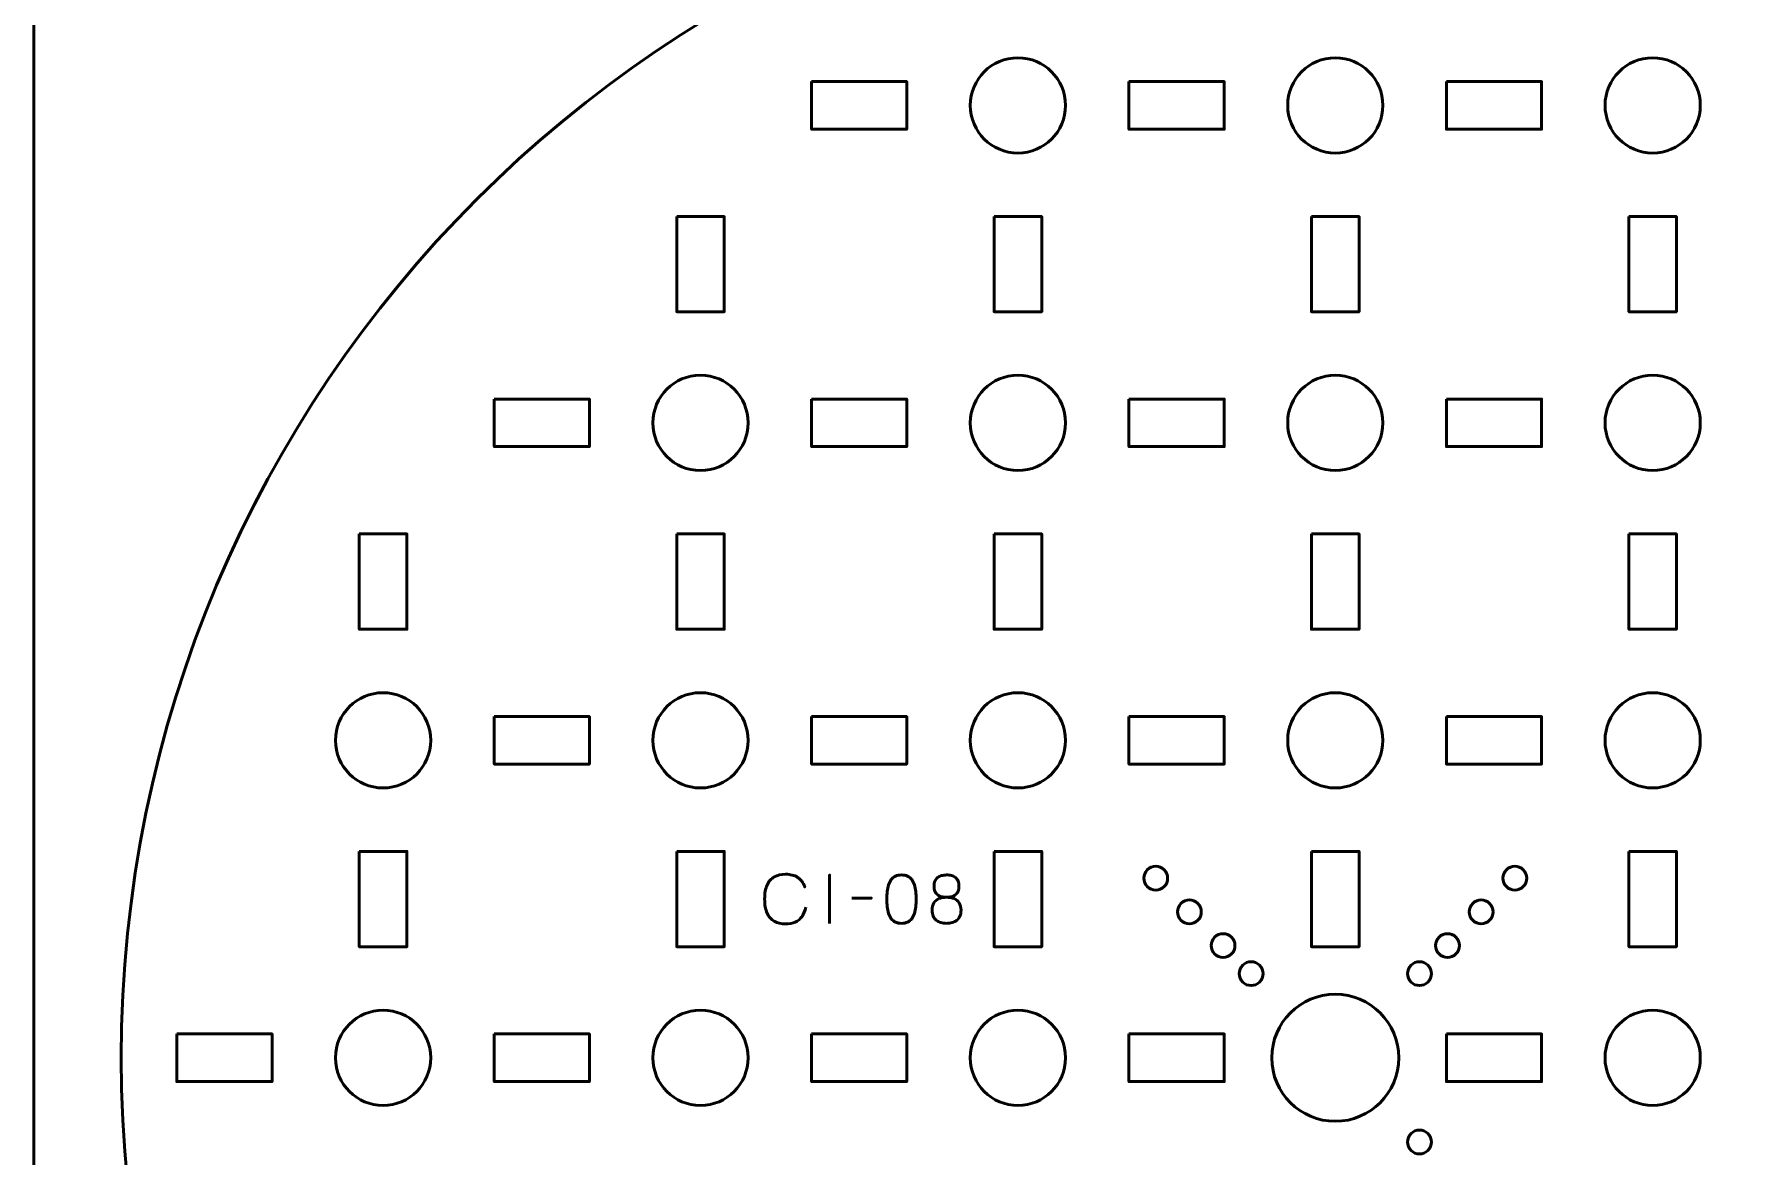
# Model space of a CAD drawing. Header units: centimetres. Extents: x -21 to 0, y -29.7 to 0.
# Drawn here: x -21 to -10.3, y -22.17 to -15.1 of the extents above; entities that cross this region are included whole.
import ezdxf

# ---------------------------------------------------------------- set-up
doc = ezdxf.new("R2010")
doc.units = ezdxf.units.CM
doc.header["$MEASUREMENT"] = 0
doc.layers.add('Layer 1', color=7, linetype='Continuous')

msp = doc.modelspace()

# ---------------------------------------------------------------- linework, layer by layer
at = {"layer": 'Layer 1', "color": 2, "lineweight": 53}
msp.add_ellipse((-12.79999, -21.55003), major_axis=(0, 7.65), ratio=1, dxfattribs=at)
at = {"layer": 'Layer 1', "color": 22, "lineweight": 53}
msp.add_open_spline([(-21.00003, -29.19995), (-21.00003, -29.19995), (-21.00003, -0.49992), (-21.00003, -0.49992), (-21.00003, -0.49992), (-21.00003, -0.22295), (-20.77694, 0.00004), (-20.49994, 0.00004), (-20.49994, 0.00004), (-20.49994, 0.00004), (-0.50008, 0.00004), (-0.50008, 0.00004), (-0.50008, 0.00004), (-0.22294, 0.00004), (0.00002, -0.22295), (0.00002, -0.49992), (0.00002, -0.49992), (0.00002, -0.49992), (0.00002, -29.19995), (0.00002, -29.19995), (0.00002, -29.19995), (0.00002, -29.47695), (-0.22294, -29.70004), (-0.50008, -29.70004), (-0.50008, -29.70004), (-0.50008, -29.70004), (-20.49994, -29.70004), (-20.49994, -29.70004), (-20.49994, -29.70004), (-20.77694, -29.70004), (-21.00003, -29.47695), (-21.00003, -29.19995)], degree=3, knots=[0, 0, 0, 0, 0.125, 0.125, 0.125, 0.125, 0.25, 0.25, 0.25, 0.25, 0.375, 0.375, 0.375, 0.375, 0.5, 0.5, 0.5, 0.5, 0.625, 0.625, 0.625, 0.625, 0.75, 0.75, 0.75, 0.75, 0.875, 0.875, 0.875, 0.875, 1, 1, 1, 1], dxfattribs=at)
at = {"layer": 'Layer 1', "lineweight": 53}
for points in [[(-14.49999, -15.55004), (-14.49999, -15.71567), (-14.63436, -15.85004), (-14.79999, -15.85004), (-14.79999, -15.85004), (-14.96576, -15.85004), (-15.09999, -15.71567), (-15.09999, -15.55004), (-15.09999, -15.55004), (-15.09999, -15.38427), (-14.96576, -15.25004), (-14.79999, -15.25004), (-14.79999, -15.25004), (-14.63436, -15.25004), (-14.49999, -15.38427), (-14.49999, -15.55004)], [(-12.50005, -15.55004), (-12.50005, -15.71567), (-12.63439, -15.85004), (-12.80002, -15.85004), (-12.80002, -15.85004), (-12.96568, -15.85004), (-13.10002, -15.71567), (-13.10002, -15.55004), (-13.10002, -15.55004), (-13.10002, -15.38427), (-12.96568, -15.25004), (-12.80002, -15.25004), (-12.80002, -15.25004), (-12.63439, -15.25004), (-12.50005, -15.38427), (-12.50005, -15.55004)], [(-10.49994, -15.55004), (-10.49994, -15.71567), (-10.63432, -15.85004), (-10.79995, -15.85004), (-10.79995, -15.85004), (-10.96572, -15.85004), (-11.09995, -15.71567), (-11.09995, -15.55004), (-11.09995, -15.55004), (-11.09995, -15.38427), (-10.96572, -15.25004), (-10.79995, -15.25004), (-10.79995, -15.25004), (-10.63432, -15.25004), (-10.49994, -15.38427), (-10.49994, -15.55004)], [(-16.10001, -15.39997), (-16.10001, -15.39997), (-15.5, -15.39997), (-15.5, -15.39997), (-15.5, -15.39997), (-15.5, -15.39997), (-15.5, -15.69997), (-15.5, -15.69997), (-15.5, -15.69997), (-15.5, -15.69997), (-16.10001, -15.69997), (-16.10001, -15.69997), (-16.10001, -15.69997), (-16.10001, -15.69997), (-16.10001, -15.39997), (-16.10001, -15.39997)], [(-14.10008, -15.39997), (-14.10008, -15.39997), (-13.50007, -15.39997), (-13.50007, -15.39997), (-13.50007, -15.39997), (-13.50007, -15.39997), (-13.50007, -15.69997), (-13.50007, -15.69997), (-13.50007, -15.69997), (-13.50007, -15.69997), (-14.10008, -15.69997), (-14.10008, -15.69997), (-14.10008, -15.69997), (-14.10008, -15.69997), (-14.10008, -15.39997), (-14.10008, -15.39997)], [(-12.1, -15.39997), (-12.1, -15.39997), (-11.5, -15.39997), (-11.5, -15.39997), (-11.5, -15.39997), (-11.5, -15.39997), (-11.5, -15.69997), (-11.5, -15.69997), (-11.5, -15.69997), (-11.5, -15.69997), (-12.1, -15.69997), (-12.1, -15.69997), (-12.1, -15.69997), (-12.1, -15.69997), (-12.1, -15.39997), (-12.1, -15.39997)], [(-16.94999, -16.24995), (-16.94999, -16.24995), (-16.64999, -16.24995), (-16.64999, -16.24995), (-16.64999, -16.24995), (-16.64999, -16.24995), (-16.64999, -16.84996), (-16.64999, -16.84996), (-16.64999, -16.84996), (-16.64999, -16.84996), (-16.94999, -16.84996), (-16.94999, -16.84996), (-16.94999, -16.84996), (-16.94999, -16.84996), (-16.94999, -16.24995), (-16.94999, -16.24995)], [(-14.95006, -16.24995), (-14.95006, -16.24995), (-14.65006, -16.24995), (-14.65006, -16.24995), (-14.65006, -16.24995), (-14.65006, -16.24995), (-14.65006, -16.84996), (-14.65006, -16.84996), (-14.65006, -16.84996), (-14.65006, -16.84996), (-14.95006, -16.84996), (-14.95006, -16.84996), (-14.95006, -16.84996), (-14.95006, -16.84996), (-14.95006, -16.24995), (-14.95006, -16.24995)], [(-12.94995, -16.24995), (-12.94995, -16.24995), (-12.64995, -16.24995), (-12.64995, -16.24995), (-12.64995, -16.24995), (-12.64995, -16.24995), (-12.64995, -16.84996), (-12.64995, -16.84996), (-12.64995, -16.84996), (-12.64995, -16.84996), (-12.94995, -16.84996), (-12.94995, -16.84996), (-12.94995, -16.84996), (-12.94995, -16.84996), (-12.94995, -16.24995), (-12.94995, -16.24995)], [(-10.95002, -16.24995), (-10.95002, -16.24995), (-10.65002, -16.24995), (-10.65002, -16.24995), (-10.65002, -16.24995), (-10.65002, -16.24995), (-10.65002, -16.84996), (-10.65002, -16.84996), (-10.65002, -16.84996), (-10.65002, -16.84996), (-10.95002, -16.84996), (-10.95002, -16.84996), (-10.95002, -16.84996), (-10.95002, -16.84996), (-10.95002, -16.24995), (-10.95002, -16.24995)], [(-16.50006, -17.54997), (-16.50006, -17.71564), (-16.63429, -17.84997), (-16.80006, -17.84997), (-16.80006, -17.84997), (-16.96573, -17.84997), (-17.10006, -17.71564), (-17.10006, -17.54997), (-17.10006, -17.54997), (-17.10006, -17.38434), (-16.96573, -17.24997), (-16.80006, -17.24997), (-16.80006, -17.24997), (-16.63429, -17.24997), (-16.50006, -17.38434), (-16.50006, -17.54997)], [(-14.49999, -17.54997), (-14.49999, -17.71564), (-14.63436, -17.84997), (-14.79999, -17.84997), (-14.79999, -17.84997), (-14.96576, -17.84997), (-15.09999, -17.71564), (-15.09999, -17.54997), (-15.09999, -17.54997), (-15.09999, -17.38434), (-14.96576, -17.24997), (-14.79999, -17.24997), (-14.79999, -17.24997), (-14.63436, -17.24997), (-14.49999, -17.38434), (-14.49999, -17.54997)], [(-12.50005, -17.54997), (-12.50005, -17.71564), (-12.63439, -17.84997), (-12.80002, -17.84997), (-12.80002, -17.84997), (-12.96568, -17.84997), (-13.10002, -17.71564), (-13.10002, -17.54997), (-13.10002, -17.54997), (-13.10002, -17.38434), (-12.96568, -17.24997), (-12.80002, -17.24997), (-12.80002, -17.24997), (-12.63439, -17.24997), (-12.50005, -17.38434), (-12.50005, -17.54997)], [(-10.49994, -17.54997), (-10.49994, -17.71564), (-10.63432, -17.84997), (-10.79995, -17.84997), (-10.79995, -17.84997), (-10.96572, -17.84997), (-11.09995, -17.71564), (-11.09995, -17.54997), (-11.09995, -17.54997), (-11.09995, -17.38434), (-10.96572, -17.24997), (-10.79995, -17.24997), (-10.79995, -17.24997), (-10.63432, -17.24997), (-10.49994, -17.38434), (-10.49994, -17.54997)], [(-18.09998, -17.3999), (-18.09998, -17.3999), (-17.49997, -17.3999), (-17.49997, -17.3999), (-17.49997, -17.3999), (-17.49997, -17.3999), (-17.49997, -17.6999), (-17.49997, -17.6999), (-17.49997, -17.6999), (-17.49997, -17.6999), (-18.09998, -17.6999), (-18.09998, -17.6999), (-18.09998, -17.6999), (-18.09998, -17.6999), (-18.09998, -17.3999), (-18.09998, -17.3999)], [(-16.10001, -17.3999), (-16.10001, -17.3999), (-15.5, -17.3999), (-15.5, -17.3999), (-15.5, -17.3999), (-15.5, -17.3999), (-15.5, -17.6999), (-15.5, -17.6999), (-15.5, -17.6999), (-15.5, -17.6999), (-16.10001, -17.6999), (-16.10001, -17.6999), (-16.10001, -17.6999), (-16.10001, -17.6999), (-16.10001, -17.3999), (-16.10001, -17.3999)], [(-14.10008, -17.3999), (-14.10008, -17.3999), (-13.50007, -17.3999), (-13.50007, -17.3999), (-13.50007, -17.3999), (-13.50007, -17.3999), (-13.50007, -17.6999), (-13.50007, -17.6999), (-13.50007, -17.6999), (-13.50007, -17.6999), (-14.10008, -17.6999), (-14.10008, -17.6999), (-14.10008, -17.6999), (-14.10008, -17.6999), (-14.10008, -17.3999), (-14.10008, -17.3999)], [(-12.1, -17.3999), (-12.1, -17.3999), (-11.5, -17.3999), (-11.5, -17.3999), (-11.5, -17.3999), (-11.5, -17.3999), (-11.5, -17.6999), (-11.5, -17.6999), (-11.5, -17.6999), (-11.5, -17.6999), (-12.1, -17.6999), (-12.1, -17.6999), (-12.1, -17.6999), (-12.1, -17.6999), (-12.1, -17.3999), (-12.1, -17.3999)], [(-18.9501, -18.25002), (-18.9501, -18.25002), (-18.6501, -18.25002), (-18.6501, -18.25002), (-18.6501, -18.25002), (-18.6501, -18.25002), (-18.6501, -18.85003), (-18.6501, -18.85003), (-18.6501, -18.85003), (-18.6501, -18.85003), (-18.9501, -18.85003), (-18.9501, -18.85003), (-18.9501, -18.85003), (-18.9501, -18.85003), (-18.9501, -18.25002), (-18.9501, -18.25002)], [(-16.94999, -18.25002), (-16.94999, -18.25002), (-16.64999, -18.25002), (-16.64999, -18.25002), (-16.64999, -18.25002), (-16.64999, -18.25002), (-16.64999, -18.85003), (-16.64999, -18.85003), (-16.64999, -18.85003), (-16.64999, -18.85003), (-16.94999, -18.85003), (-16.94999, -18.85003), (-16.94999, -18.85003), (-16.94999, -18.85003), (-16.94999, -18.25002), (-16.94999, -18.25002)], [(-14.95006, -18.25002), (-14.95006, -18.25002), (-14.65006, -18.25002), (-14.65006, -18.25002), (-14.65006, -18.25002), (-14.65006, -18.25002), (-14.65006, -18.85003), (-14.65006, -18.85003), (-14.65006, -18.85003), (-14.65006, -18.85003), (-14.95006, -18.85003), (-14.95006, -18.85003), (-14.95006, -18.85003), (-14.95006, -18.85003), (-14.95006, -18.25002), (-14.95006, -18.25002)], [(-12.94995, -18.25002), (-12.94995, -18.25002), (-12.64995, -18.25002), (-12.64995, -18.25002), (-12.64995, -18.25002), (-12.64995, -18.25002), (-12.64995, -18.85003), (-12.64995, -18.85003), (-12.64995, -18.85003), (-12.64995, -18.85003), (-12.94995, -18.85003), (-12.94995, -18.85003), (-12.94995, -18.85003), (-12.94995, -18.85003), (-12.94995, -18.25002), (-12.94995, -18.25002)], [(-10.95002, -18.25002), (-10.95002, -18.25002), (-10.65002, -18.25002), (-10.65002, -18.25002), (-10.65002, -18.25002), (-10.65002, -18.25002), (-10.65002, -18.85003), (-10.65002, -18.85003), (-10.65002, -18.85003), (-10.65002, -18.85003), (-10.95002, -18.85003), (-10.95002, -18.85003), (-10.95002, -18.85003), (-10.95002, -18.85003), (-10.95002, -18.25002), (-10.95002, -18.25002)], [(-18.50003, -19.54994), (-18.50003, -19.71571), (-18.63436, -19.84994), (-18.80003, -19.84994), (-18.80003, -19.84994), (-18.96566, -19.84994), (-19.10003, -19.71571), (-19.10003, -19.54994), (-19.10003, -19.54994), (-19.10003, -19.38428), (-18.96566, -19.24994), (-18.80003, -19.24994), (-18.80003, -19.24994), (-18.63436, -19.24994), (-18.50003, -19.38428), (-18.50003, -19.54994)], [(-16.50006, -19.54994), (-16.50006, -19.71571), (-16.63429, -19.84994), (-16.80006, -19.84994), (-16.80006, -19.84994), (-16.96573, -19.84994), (-17.10006, -19.71571), (-17.10006, -19.54994), (-17.10006, -19.54994), (-17.10006, -19.38428), (-16.96573, -19.24994), (-16.80006, -19.24994), (-16.80006, -19.24994), (-16.63429, -19.24994), (-16.50006, -19.38428), (-16.50006, -19.54994)], [(-14.49999, -19.54994), (-14.49999, -19.71571), (-14.63436, -19.84994), (-14.79999, -19.84994), (-14.79999, -19.84994), (-14.96576, -19.84994), (-15.09999, -19.71571), (-15.09999, -19.54994), (-15.09999, -19.54994), (-15.09999, -19.38428), (-14.96576, -19.24994), (-14.79999, -19.24994), (-14.79999, -19.24994), (-14.63436, -19.24994), (-14.49999, -19.38428), (-14.49999, -19.54994)], [(-12.50005, -19.54994), (-12.50005, -19.71571), (-12.63439, -19.84994), (-12.80002, -19.84994), (-12.80002, -19.84994), (-12.96568, -19.84994), (-13.10002, -19.71571), (-13.10002, -19.54994), (-13.10002, -19.54994), (-13.10002, -19.38428), (-12.96568, -19.24994), (-12.80002, -19.24994), (-12.80002, -19.24994), (-12.63439, -19.24994), (-12.50005, -19.38428), (-12.50005, -19.54994)], [(-10.49994, -19.54994), (-10.49994, -19.71571), (-10.63432, -19.84994), (-10.79995, -19.84994), (-10.79995, -19.84994), (-10.96572, -19.84994), (-11.09995, -19.71571), (-11.09995, -19.54994), (-11.09995, -19.54994), (-11.09995, -19.38428), (-10.96572, -19.24994), (-10.79995, -19.24994), (-10.79995, -19.24994), (-10.63432, -19.24994), (-10.49994, -19.38428), (-10.49994, -19.54994)], [(-18.09998, -19.40001), (-18.09998, -19.40001), (-17.49997, -19.40001), (-17.49997, -19.40001), (-17.49997, -19.40001), (-17.49997, -19.40001), (-17.49997, -19.70001), (-17.49997, -19.70001), (-17.49997, -19.70001), (-17.49997, -19.70001), (-18.09998, -19.70001), (-18.09998, -19.70001), (-18.09998, -19.70001), (-18.09998, -19.70001), (-18.09998, -19.40001), (-18.09998, -19.40001)], [(-16.10001, -19.40001), (-16.10001, -19.40001), (-15.5, -19.40001), (-15.5, -19.40001), (-15.5, -19.40001), (-15.5, -19.40001), (-15.5, -19.70001), (-15.5, -19.70001), (-15.5, -19.70001), (-15.5, -19.70001), (-16.10001, -19.70001), (-16.10001, -19.70001), (-16.10001, -19.70001), (-16.10001, -19.70001), (-16.10001, -19.40001), (-16.10001, -19.40001)], [(-14.10008, -19.40001), (-14.10008, -19.40001), (-13.50007, -19.40001), (-13.50007, -19.40001), (-13.50007, -19.40001), (-13.50007, -19.40001), (-13.50007, -19.70001), (-13.50007, -19.70001), (-13.50007, -19.70001), (-13.50007, -19.70001), (-14.10008, -19.70001), (-14.10008, -19.70001), (-14.10008, -19.70001), (-14.10008, -19.70001), (-14.10008, -19.40001), (-14.10008, -19.40001)], [(-12.1, -19.40001), (-12.1, -19.40001), (-11.5, -19.40001), (-11.5, -19.40001), (-11.5, -19.40001), (-11.5, -19.40001), (-11.5, -19.70001), (-11.5, -19.70001), (-11.5, -19.70001), (-11.5, -19.70001), (-12.1, -19.70001), (-12.1, -19.70001), (-12.1, -19.70001), (-12.1, -19.70001), (-12.1, -19.40001), (-12.1, -19.40001)], [(-18.9501, -20.24999), (-18.9501, -20.24999), (-18.6501, -20.24999), (-18.6501, -20.24999), (-18.6501, -20.24999), (-18.6501, -20.24999), (-18.6501, -20.85), (-18.6501, -20.85), (-18.6501, -20.85), (-18.6501, -20.85), (-18.9501, -20.85), (-18.9501, -20.85), (-18.9501, -20.85), (-18.9501, -20.85), (-18.9501, -20.24999), (-18.9501, -20.24999)], [(-16.94999, -20.24999), (-16.94999, -20.24999), (-16.64999, -20.24999), (-16.64999, -20.24999), (-16.64999, -20.24999), (-16.64999, -20.24999), (-16.64999, -20.85), (-16.64999, -20.85), (-16.64999, -20.85), (-16.64999, -20.85), (-16.94999, -20.85), (-16.94999, -20.85), (-16.94999, -20.85), (-16.94999, -20.85), (-16.94999, -20.24999), (-16.94999, -20.24999)], [(-14.95006, -20.24999), (-14.95006, -20.24999), (-14.65006, -20.24999), (-14.65006, -20.24999), (-14.65006, -20.24999), (-14.65006, -20.24999), (-14.65006, -20.85), (-14.65006, -20.85), (-14.65006, -20.85), (-14.65006, -20.85), (-14.95006, -20.85), (-14.95006, -20.85), (-14.95006, -20.85), (-14.95006, -20.85), (-14.95006, -20.24999), (-14.95006, -20.24999)], [(-12.94995, -20.24999), (-12.94995, -20.24999), (-12.64995, -20.24999), (-12.64995, -20.24999), (-12.64995, -20.24999), (-12.64995, -20.24999), (-12.64995, -20.85), (-12.64995, -20.85), (-12.64995, -20.85), (-12.64995, -20.85), (-12.94995, -20.85), (-12.94995, -20.85), (-12.94995, -20.85), (-12.94995, -20.85), (-12.94995, -20.24999), (-12.94995, -20.24999)], [(-10.95002, -20.24999), (-10.95002, -20.24999), (-10.65002, -20.24999), (-10.65002, -20.24999), (-10.65002, -20.24999), (-10.65002, -20.24999), (-10.65002, -20.85), (-10.65002, -20.85), (-10.65002, -20.85), (-10.65002, -20.85), (-10.95002, -20.85), (-10.95002, -20.85), (-10.95002, -20.85), (-10.95002, -20.85), (-10.95002, -20.24999), (-10.95002, -20.24999)], [(-12.40006, -21.55001), (-12.40006, -21.77085), (-12.57918, -21.95002), (-12.80002, -21.95002), (-12.80002, -21.95002), (-13.02089, -21.95002), (-13.20001, -21.77085), (-13.20001, -21.55001), (-13.20001, -21.55001), (-13.20001, -21.32899), (-13.02089, -21.15002), (-12.80002, -21.15002), (-12.80002, -21.15002), (-12.57918, -21.15002), (-12.40006, -21.32899), (-12.40006, -21.55001)], [(-18.50003, -21.55001), (-18.50003, -21.71564), (-18.63436, -21.85002), (-18.80003, -21.85002), (-18.80003, -21.85002), (-18.96566, -21.85002), (-19.10003, -21.71564), (-19.10003, -21.55001), (-19.10003, -21.55001), (-19.10003, -21.38424), (-18.96566, -21.25001), (-18.80003, -21.25001), (-18.80003, -21.25001), (-18.63436, -21.25001), (-18.50003, -21.38424), (-18.50003, -21.55001)], [(-16.50006, -21.55001), (-16.50006, -21.71564), (-16.63429, -21.85002), (-16.80006, -21.85002), (-16.80006, -21.85002), (-16.96573, -21.85002), (-17.10006, -21.71564), (-17.10006, -21.55001), (-17.10006, -21.55001), (-17.10006, -21.38424), (-16.96573, -21.25001), (-16.80006, -21.25001), (-16.80006, -21.25001), (-16.63429, -21.25001), (-16.50006, -21.38424), (-16.50006, -21.55001)], [(-14.49999, -21.55001), (-14.49999, -21.71564), (-14.63436, -21.85002), (-14.79999, -21.85002), (-14.79999, -21.85002), (-14.96576, -21.85002), (-15.09999, -21.71564), (-15.09999, -21.55001), (-15.09999, -21.55001), (-15.09999, -21.38424), (-14.96576, -21.25001), (-14.79999, -21.25001), (-14.79999, -21.25001), (-14.63436, -21.25001), (-14.49999, -21.38424), (-14.49999, -21.55001)], [(-10.49994, -21.55001), (-10.49994, -21.71564), (-10.63432, -21.85002), (-10.79995, -21.85002), (-10.79995, -21.85002), (-10.96572, -21.85002), (-11.09995, -21.71564), (-11.09995, -21.55001), (-11.09995, -21.55001), (-11.09995, -21.38424), (-10.96572, -21.25001), (-10.79995, -21.25001), (-10.79995, -21.25001), (-10.63432, -21.25001), (-10.49994, -21.38424), (-10.49994, -21.55001)], [(-20.10005, -21.39994), (-20.10005, -21.39994), (-19.50005, -21.39994), (-19.50005, -21.39994), (-19.50005, -21.39994), (-19.50005, -21.39994), (-19.50005, -21.69994), (-19.50005, -21.69994), (-19.50005, -21.69994), (-19.50005, -21.69994), (-20.10005, -21.69994), (-20.10005, -21.69994), (-20.10005, -21.69994), (-20.10005, -21.69994), (-20.10005, -21.39994), (-20.10005, -21.39994)], [(-18.09998, -21.39994), (-18.09998, -21.39994), (-17.49997, -21.39994), (-17.49997, -21.39994), (-17.49997, -21.39994), (-17.49997, -21.39994), (-17.49997, -21.69994), (-17.49997, -21.69994), (-17.49997, -21.69994), (-17.49997, -21.69994), (-18.09998, -21.69994), (-18.09998, -21.69994), (-18.09998, -21.69994), (-18.09998, -21.69994), (-18.09998, -21.39994), (-18.09998, -21.39994)], [(-16.10001, -21.39994), (-16.10001, -21.39994), (-15.5, -21.39994), (-15.5, -21.39994), (-15.5, -21.39994), (-15.5, -21.39994), (-15.5, -21.69994), (-15.5, -21.69994), (-15.5, -21.69994), (-15.5, -21.69994), (-16.10001, -21.69994), (-16.10001, -21.69994), (-16.10001, -21.69994), (-16.10001, -21.69994), (-16.10001, -21.39994), (-16.10001, -21.39994)], [(-14.10008, -21.39994), (-14.10008, -21.39994), (-13.50007, -21.39994), (-13.50007, -21.39994), (-13.50007, -21.39994), (-13.50007, -21.39994), (-13.50007, -21.69994), (-13.50007, -21.69994), (-13.50007, -21.69994), (-13.50007, -21.69994), (-14.10008, -21.69994), (-14.10008, -21.69994), (-14.10008, -21.69994), (-14.10008, -21.69994), (-14.10008, -21.39994), (-14.10008, -21.39994)], [(-12.1, -21.39994), (-12.1, -21.39994), (-11.5, -21.39994), (-11.5, -21.39994), (-11.5, -21.39994), (-11.5, -21.39994), (-11.5, -21.69994), (-11.5, -21.69994), (-11.5, -21.69994), (-11.5, -21.69994), (-12.1, -21.69994), (-12.1, -21.69994), (-12.1, -21.69994), (-12.1, -21.69994), (-12.1, -21.39994), (-12.1, -21.39994)]]:
    msp.add_open_spline(points, degree=3, knots=[0, 0, 0, 0, 0.25, 0.25, 0.25, 0.25, 0.5, 0.5, 0.5, 0.5, 0.75, 0.75, 0.75, 0.75, 1, 1, 1, 1], dxfattribs=at)
at = {"layer": 'Layer 1', "color": 30, "lineweight": 53}
for points, knots in [([(-16.13675, -20.60037), (-16.14127, -20.62457), (-16.14917, -20.64454), (-16.16025, -20.6602), (-16.16025, -20.6602), (-16.17139, -20.6758), (-16.18565, -20.68737), (-16.203, -20.69492), (-16.203, -20.69492), (-16.22029, -20.70247), (-16.24061, -20.70628), (-16.26375, -20.70621), (-16.26375, -20.70621), (-16.2919, -20.70628), (-16.31582, -20.70084), (-16.33544, -20.68977), (-16.33544, -20.68977), (-16.35505, -20.67876), (-16.37001, -20.66176), (-16.38031, -20.63869), (-16.38031, -20.63869), (-16.39061, -20.61561), (-16.39576, -20.58605), (-16.39583, -20.55), (-16.39583, -20.55), (-16.39576, -20.51409), (-16.39061, -20.48459), (-16.38031, -20.46152), (-16.38031, -20.46152), (-16.37001, -20.43845), (-16.35505, -20.42138), (-16.33544, -20.4103), (-16.33544, -20.4103), (-16.31582, -20.39922), (-16.2919, -20.39372), (-16.26375, -20.39379), (-16.26375, -20.39379), (-16.23362, -20.39372), (-16.20837, -20.40014), (-16.18805, -20.41305), (-16.18805, -20.41305), (-16.1678, -20.42596), (-16.15291, -20.44593), (-16.14353, -20.47295), (-16.14353, -20.47295), (-16.15291, -20.44593), (-16.1678, -20.42596), (-16.18805, -20.41305), (-16.18805, -20.41305), (-16.20837, -20.40014), (-16.23362, -20.39372), (-16.26375, -20.39379), (-16.26375, -20.39379), (-16.2919, -20.39372), (-16.31582, -20.39922), (-16.33544, -20.4103), (-16.33544, -20.4103), (-16.35505, -20.42138), (-16.37001, -20.43845), (-16.38031, -20.46152), (-16.38031, -20.46152), (-16.39061, -20.48459), (-16.39576, -20.51409), (-16.39583, -20.55), (-16.39583, -20.55), (-16.39576, -20.58605), (-16.39061, -20.61561), (-16.38031, -20.63869), (-16.38031, -20.63869), (-16.37001, -20.66176), (-16.35505, -20.67876), (-16.33544, -20.68977), (-16.33544, -20.68977), (-16.31582, -20.70084), (-16.2919, -20.70628), (-16.26375, -20.70621), (-16.26375, -20.70621), (-16.24061, -20.70628), (-16.22029, -20.70247), (-16.203, -20.69492), (-16.203, -20.69492), (-16.18565, -20.68737), (-16.17139, -20.6758), (-16.16025, -20.6602), (-16.16025, -20.6602), (-16.14917, -20.64454), (-16.14127, -20.62457), (-16.13675, -20.60037)], [0, 0, 0, 0, 0.04545455, 0.04545455, 0.04545455, 0.04545455, 0.09090909, 0.09090909, 0.09090909, 0.09090909, 0.13636364, 0.13636364, 0.13636364, 0.13636364, 0.18181818, 0.18181818, 0.18181818, 0.18181818, 0.22727273, 0.22727273, 0.22727273, 0.22727273, 0.27272727, 0.27272727, 0.27272727, 0.27272727, 0.31818182, 0.31818182, 0.31818182, 0.31818182, 0.36363636, 0.36363636, 0.36363636, 0.36363636, 0.40909091, 0.40909091, 0.40909091, 0.40909091, 0.45454545, 0.45454545, 0.45454545, 0.45454545, 0.5, 0.5, 0.5, 0.5, 0.54545455, 0.54545455, 0.54545455, 0.54545455, 0.59090909, 0.59090909, 0.59090909, 0.59090909, 0.63636364, 0.63636364, 0.63636364, 0.63636364, 0.68181818, 0.68181818, 0.68181818, 0.68181818, 0.72727273, 0.72727273, 0.72727273, 0.72727273, 0.77272727, 0.77272727, 0.77272727, 0.77272727, 0.81818182, 0.81818182, 0.81818182, 0.81818182, 0.86363636, 0.86363636, 0.86363636, 0.86363636, 0.90909091, 0.90909091, 0.90909091, 0.90909091, 0.95454545, 0.95454545, 0.95454545, 0.95454545, 1, 1, 1, 1]), ([(-15.98689, -20.70282), (-15.98689, -20.70282), (-15.98689, -20.3976), (-15.98689, -20.3976), (-15.98689, -20.3976), (-15.98689, -20.3976), (-15.98689, -20.70282), (-15.98689, -20.70282)], [0, 0, 0, 0, 0.5, 0.5, 0.5, 0.5, 1, 1, 1, 1]), ([(-15.5335, -20.70282), (-15.51869, -20.70275), (-15.50592, -20.70014), (-15.49526, -20.69506), (-15.49526, -20.69506), (-15.48468, -20.68998), (-15.47586, -20.68271), (-15.46881, -20.67347), (-15.46881, -20.67347), (-15.46182, -20.66416), (-15.45632, -20.65315), (-15.45223, -20.64045), (-15.45223, -20.64045), (-15.4482, -20.62775), (-15.44531, -20.61385), (-15.44369, -20.59861), (-15.44369, -20.59861), (-15.44199, -20.58337), (-15.44115, -20.56735), (-15.44122, -20.55042), (-15.44122, -20.55042), (-15.44115, -20.53356), (-15.44199, -20.51754), (-15.44369, -20.50237), (-15.44369, -20.50237), (-15.44531, -20.4872), (-15.4482, -20.47323), (-15.45223, -20.46053), (-15.45223, -20.46053), (-15.45632, -20.4479), (-15.46182, -20.4369), (-15.46881, -20.42751), (-15.46881, -20.42751), (-15.47586, -20.4182), (-15.48468, -20.41093), (-15.49526, -20.40585), (-15.49526, -20.40585), (-15.50592, -20.4007), (-15.51869, -20.39809), (-15.5335, -20.39802), (-15.5335, -20.39802), (-15.54832, -20.39809), (-15.56109, -20.4007), (-15.57175, -20.40585), (-15.57175, -20.40585), (-15.58233, -20.41093), (-15.59115, -20.4182), (-15.5982, -20.42751), (-15.5982, -20.42751), (-15.60519, -20.4369), (-15.61069, -20.4479), (-15.61478, -20.46053), (-15.61478, -20.46053), (-15.61881, -20.47323), (-15.6217, -20.4872), (-15.62332, -20.50237), (-15.62332, -20.50237), (-15.62501, -20.51754), (-15.62586, -20.53356), (-15.62579, -20.55042), (-15.62579, -20.55042), (-15.62586, -20.56735), (-15.62501, -20.58337), (-15.62332, -20.59861), (-15.62332, -20.59861), (-15.6217, -20.61385), (-15.61881, -20.62775), (-15.61478, -20.64045), (-15.61478, -20.64045), (-15.61069, -20.65315), (-15.60519, -20.66416), (-15.5982, -20.67347), (-15.5982, -20.67347), (-15.59115, -20.68271), (-15.58233, -20.68998), (-15.57175, -20.69506), (-15.57175, -20.69506), (-15.56109, -20.70014), (-15.54832, -20.70275), (-15.5335, -20.70282)], [0, 0, 0, 0, 0.05, 0.05, 0.05, 0.05, 0.1, 0.1, 0.1, 0.1, 0.15, 0.15, 0.15, 0.15, 0.2, 0.2, 0.2, 0.2, 0.25, 0.25, 0.25, 0.25, 0.3, 0.3, 0.3, 0.3, 0.35, 0.35, 0.35, 0.35, 0.4, 0.4, 0.4, 0.4, 0.45, 0.45, 0.45, 0.45, 0.5, 0.5, 0.5, 0.5, 0.55, 0.55, 0.55, 0.55, 0.6, 0.6, 0.6, 0.6, 0.65, 0.65, 0.65, 0.65, 0.7, 0.7, 0.7, 0.7, 0.75, 0.75, 0.75, 0.75, 0.8, 0.8, 0.8, 0.8, 0.85, 0.85, 0.85, 0.85, 0.9, 0.9, 0.9, 0.9, 0.95, 0.95, 0.95, 0.95, 1, 1, 1, 1]), ([(-15.5335, -20.70282), (-15.51869, -20.70275), (-15.50592, -20.70014), (-15.49526, -20.69506), (-15.49526, -20.69506), (-15.48468, -20.68998), (-15.47586, -20.68271), (-15.46881, -20.67347), (-15.46881, -20.67347), (-15.46182, -20.66416), (-15.45632, -20.65315), (-15.45223, -20.64045), (-15.45223, -20.64045), (-15.4482, -20.62775), (-15.44531, -20.61385), (-15.44369, -20.59861), (-15.44369, -20.59861), (-15.44199, -20.58337), (-15.44115, -20.56735), (-15.44122, -20.55042), (-15.44122, -20.55042), (-15.44115, -20.53356), (-15.44199, -20.51754), (-15.44369, -20.50237), (-15.44369, -20.50237), (-15.44531, -20.4872), (-15.4482, -20.47323), (-15.45223, -20.46053), (-15.45223, -20.46053), (-15.45632, -20.4479), (-15.46182, -20.4369), (-15.46881, -20.42751), (-15.46881, -20.42751), (-15.47586, -20.4182), (-15.48468, -20.41093), (-15.49526, -20.40585), (-15.49526, -20.40585), (-15.50592, -20.4007), (-15.51869, -20.39809), (-15.5335, -20.39802), (-15.5335, -20.39802), (-15.54832, -20.39809), (-15.56109, -20.4007), (-15.57175, -20.40585), (-15.57175, -20.40585), (-15.58233, -20.41093), (-15.59115, -20.4182), (-15.5982, -20.42751), (-15.5982, -20.42751), (-15.60519, -20.4369), (-15.61069, -20.4479), (-15.61478, -20.46053), (-15.61478, -20.46053), (-15.61881, -20.47323), (-15.6217, -20.4872), (-15.62332, -20.50237), (-15.62332, -20.50237), (-15.62501, -20.51754), (-15.62586, -20.53356), (-15.62579, -20.55042), (-15.62579, -20.55042), (-15.62586, -20.56735), (-15.62501, -20.58337), (-15.62332, -20.59861), (-15.62332, -20.59861), (-15.6217, -20.61385), (-15.61881, -20.62775), (-15.61478, -20.64045), (-15.61478, -20.64045), (-15.61069, -20.65315), (-15.60519, -20.66416), (-15.5982, -20.67347), (-15.5982, -20.67347), (-15.59115, -20.68271), (-15.58233, -20.68998), (-15.57175, -20.69506), (-15.57175, -20.69506), (-15.56109, -20.70014), (-15.54832, -20.70275), (-15.5335, -20.70282)], [0, 0, 0, 0, 0.05, 0.05, 0.05, 0.05, 0.1, 0.1, 0.1, 0.1, 0.15, 0.15, 0.15, 0.15, 0.2, 0.2, 0.2, 0.2, 0.25, 0.25, 0.25, 0.25, 0.3, 0.3, 0.3, 0.3, 0.35, 0.35, 0.35, 0.35, 0.4, 0.4, 0.4, 0.4, 0.45, 0.45, 0.45, 0.45, 0.5, 0.5, 0.5, 0.5, 0.55, 0.55, 0.55, 0.55, 0.6, 0.6, 0.6, 0.6, 0.65, 0.65, 0.65, 0.65, 0.7, 0.7, 0.7, 0.7, 0.75, 0.75, 0.75, 0.75, 0.8, 0.8, 0.8, 0.8, 0.85, 0.85, 0.85, 0.85, 0.9, 0.9, 0.9, 0.9, 0.95, 0.95, 0.95, 0.95, 1, 1, 1, 1]), ([(-15.24987, -20.53899), (-15.23901, -20.53899), (-15.22885, -20.53772), (-15.21932, -20.53518), (-15.21932, -20.53518), (-15.20987, -20.53257), (-15.20154, -20.52848), (-15.19428, -20.5229), (-15.19428, -20.5229), (-15.18708, -20.51733), (-15.18144, -20.51006), (-15.17734, -20.5011), (-15.17734, -20.5011), (-15.17325, -20.49221), (-15.17121, -20.48142), (-15.17114, -20.46872), (-15.17114, -20.46872), (-15.17121, -20.45602), (-15.17318, -20.44515), (-15.17706, -20.43612), (-15.17706, -20.43612), (-15.18094, -20.42709), (-15.18645, -20.41968), (-15.1935, -20.41397), (-15.1935, -20.41397), (-15.20056, -20.40832), (-15.20888, -20.40416), (-15.21848, -20.40155), (-15.21848, -20.40155), (-15.228, -20.39894), (-15.23852, -20.39781), (-15.24987, -20.39802), (-15.24987, -20.39802), (-15.26123, -20.39816), (-15.27175, -20.39965), (-15.28127, -20.40226), (-15.28127, -20.40226), (-15.29087, -20.40494), (-15.29919, -20.40903), (-15.30625, -20.4146), (-15.30625, -20.4146), (-15.3133, -20.42018), (-15.31881, -20.42744), (-15.32269, -20.43633), (-15.32269, -20.43633), (-15.32657, -20.44529), (-15.32854, -20.45602), (-15.32861, -20.46872), (-15.32861, -20.46872), (-15.32854, -20.48142), (-15.3265, -20.49221), (-15.3224, -20.5011), (-15.3224, -20.5011), (-15.31831, -20.51006), (-15.31267, -20.51733), (-15.3054, -20.5229), (-15.3054, -20.5229), (-15.2982, -20.52848), (-15.28988, -20.53257), (-15.28042, -20.53518), (-15.28042, -20.53518), (-15.2709, -20.53772), (-15.26074, -20.53899), (-15.24987, -20.53899)], [0, 0, 0, 0, 0.0625, 0.0625, 0.0625, 0.0625, 0.125, 0.125, 0.125, 0.125, 0.1875, 0.1875, 0.1875, 0.1875, 0.25, 0.25, 0.25, 0.25, 0.3125, 0.3125, 0.3125, 0.3125, 0.375, 0.375, 0.375, 0.375, 0.4375, 0.4375, 0.4375, 0.4375, 0.5, 0.5, 0.5, 0.5, 0.5625, 0.5625, 0.5625, 0.5625, 0.625, 0.625, 0.625, 0.625, 0.6875, 0.6875, 0.6875, 0.6875, 0.75, 0.75, 0.75, 0.75, 0.8125, 0.8125, 0.8125, 0.8125, 0.875, 0.875, 0.875, 0.875, 0.9375, 0.9375, 0.9375, 0.9375, 1, 1, 1, 1]), ([(-15.24987, -20.53899), (-15.23901, -20.53899), (-15.22885, -20.53772), (-15.21932, -20.53518), (-15.21932, -20.53518), (-15.20987, -20.53257), (-15.20154, -20.52848), (-15.19428, -20.5229), (-15.19428, -20.5229), (-15.18708, -20.51733), (-15.18144, -20.51006), (-15.17734, -20.5011), (-15.17734, -20.5011), (-15.17325, -20.49221), (-15.17121, -20.48142), (-15.17114, -20.46872), (-15.17114, -20.46872), (-15.17121, -20.45602), (-15.17318, -20.44515), (-15.17706, -20.43612), (-15.17706, -20.43612), (-15.18094, -20.42709), (-15.18645, -20.41968), (-15.1935, -20.41397), (-15.1935, -20.41397), (-15.20056, -20.40832), (-15.20888, -20.40416), (-15.21848, -20.40155), (-15.21848, -20.40155), (-15.228, -20.39894), (-15.23852, -20.39781), (-15.24987, -20.39802), (-15.24987, -20.39802), (-15.26123, -20.39816), (-15.27175, -20.39965), (-15.28127, -20.40226), (-15.28127, -20.40226), (-15.29087, -20.40494), (-15.29919, -20.40903), (-15.30625, -20.4146), (-15.30625, -20.4146), (-15.3133, -20.42018), (-15.31881, -20.42744), (-15.32269, -20.43633), (-15.32269, -20.43633), (-15.32657, -20.44529), (-15.32854, -20.45602), (-15.32861, -20.46872), (-15.32861, -20.46872), (-15.32854, -20.48142), (-15.3265, -20.49221), (-15.3224, -20.5011), (-15.3224, -20.5011), (-15.31831, -20.51006), (-15.31267, -20.51733), (-15.3054, -20.5229), (-15.3054, -20.5229), (-15.2982, -20.52848), (-15.28988, -20.53257), (-15.28042, -20.53518), (-15.28042, -20.53518), (-15.2709, -20.53772), (-15.26074, -20.53899), (-15.24987, -20.53899)], [0, 0, 0, 0, 0.0625, 0.0625, 0.0625, 0.0625, 0.125, 0.125, 0.125, 0.125, 0.1875, 0.1875, 0.1875, 0.1875, 0.25, 0.25, 0.25, 0.25, 0.3125, 0.3125, 0.3125, 0.3125, 0.375, 0.375, 0.375, 0.375, 0.4375, 0.4375, 0.4375, 0.4375, 0.5, 0.5, 0.5, 0.5, 0.5625, 0.5625, 0.5625, 0.5625, 0.625, 0.625, 0.625, 0.625, 0.6875, 0.6875, 0.6875, 0.6875, 0.75, 0.75, 0.75, 0.75, 0.8125, 0.8125, 0.8125, 0.8125, 0.875, 0.875, 0.875, 0.875, 0.9375, 0.9375, 0.9375, 0.9375, 1, 1, 1, 1]), ([(-15.84592, -20.54322), (-15.84592, -20.54322), (-15.72273, -20.54322), (-15.72273, -20.54322), (-15.72273, -20.54322), (-15.72273, -20.54322), (-15.84592, -20.54322), (-15.84592, -20.54322)], [0, 0, 0, 0, 0.5, 0.5, 0.5, 0.5, 1, 1, 1, 1]), ([(-15.24987, -20.70282), (-15.23717, -20.70282), (-15.22532, -20.70134), (-15.21431, -20.69823), (-15.21431, -20.69823), (-15.20331, -20.69513), (-15.19364, -20.69026), (-15.18525, -20.68363), (-15.18525, -20.68363), (-15.17692, -20.67707), (-15.17036, -20.6686), (-15.16563, -20.65816), (-15.16563, -20.65816), (-15.1609, -20.64779), (-15.15851, -20.6353), (-15.15844, -20.62069), (-15.15844, -20.62069), (-15.15858, -20.60129), (-15.16239, -20.58556), (-15.16994, -20.57356), (-15.16994, -20.57356), (-15.17748, -20.5615), (-15.18807, -20.55275), (-15.20169, -20.54718), (-15.20169, -20.54718), (-15.21537, -20.54167), (-15.23139, -20.53892), (-15.24987, -20.53899), (-15.24987, -20.53899), (-15.26829, -20.53892), (-15.28438, -20.54167), (-15.29792, -20.54718), (-15.29792, -20.54718), (-15.31154, -20.55275), (-15.32205, -20.5615), (-15.32953, -20.57356), (-15.32953, -20.57356), (-15.33701, -20.58556), (-15.34082, -20.60129), (-15.34089, -20.62069), (-15.34089, -20.62069), (-15.34082, -20.6353), (-15.33842, -20.64779), (-15.33369, -20.65816), (-15.33369, -20.65816), (-15.32897, -20.6686), (-15.32248, -20.67707), (-15.31408, -20.68363), (-15.31408, -20.68363), (-15.30575, -20.69026), (-15.29616, -20.69513), (-15.28515, -20.69823), (-15.28515, -20.69823), (-15.27422, -20.70134), (-15.26243, -20.70282), (-15.24987, -20.70282)], [0, 0, 0, 0, 0.07142857, 0.07142857, 0.07142857, 0.07142857, 0.14285714, 0.14285714, 0.14285714, 0.14285714, 0.21428571, 0.21428571, 0.21428571, 0.21428571, 0.28571429, 0.28571429, 0.28571429, 0.28571429, 0.35714286, 0.35714286, 0.35714286, 0.35714286, 0.42857143, 0.42857143, 0.42857143, 0.42857143, 0.5, 0.5, 0.5, 0.5, 0.57142857, 0.57142857, 0.57142857, 0.57142857, 0.64285714, 0.64285714, 0.64285714, 0.64285714, 0.71428571, 0.71428571, 0.71428571, 0.71428571, 0.78571429, 0.78571429, 0.78571429, 0.78571429, 0.85714286, 0.85714286, 0.85714286, 0.85714286, 0.92857143, 0.92857143, 0.92857143, 0.92857143, 1, 1, 1, 1]), ([(-15.24987, -20.70282), (-15.23717, -20.70282), (-15.22532, -20.70134), (-15.21431, -20.69823), (-15.21431, -20.69823), (-15.20331, -20.69513), (-15.19364, -20.69026), (-15.18525, -20.68363), (-15.18525, -20.68363), (-15.17692, -20.67707), (-15.17036, -20.6686), (-15.16563, -20.65816), (-15.16563, -20.65816), (-15.1609, -20.64779), (-15.15851, -20.6353), (-15.15844, -20.62069), (-15.15844, -20.62069), (-15.15858, -20.60129), (-15.16239, -20.58556), (-15.16994, -20.57356), (-15.16994, -20.57356), (-15.17748, -20.5615), (-15.18807, -20.55275), (-15.20169, -20.54718), (-15.20169, -20.54718), (-15.21537, -20.54167), (-15.23139, -20.53892), (-15.24987, -20.53899), (-15.24987, -20.53899), (-15.26829, -20.53892), (-15.28438, -20.54167), (-15.29792, -20.54718), (-15.29792, -20.54718), (-15.31154, -20.55275), (-15.32205, -20.5615), (-15.32953, -20.57356), (-15.32953, -20.57356), (-15.33701, -20.58556), (-15.34082, -20.60129), (-15.34089, -20.62069), (-15.34089, -20.62069), (-15.34082, -20.6353), (-15.33842, -20.64779), (-15.33369, -20.65816), (-15.33369, -20.65816), (-15.32897, -20.6686), (-15.32248, -20.67707), (-15.31408, -20.68363), (-15.31408, -20.68363), (-15.30575, -20.69026), (-15.29616, -20.69513), (-15.28515, -20.69823), (-15.28515, -20.69823), (-15.27422, -20.70134), (-15.26243, -20.70282), (-15.24987, -20.70282)], [0, 0, 0, 0, 0.07142857, 0.07142857, 0.07142857, 0.07142857, 0.14285714, 0.14285714, 0.14285714, 0.14285714, 0.21428571, 0.21428571, 0.21428571, 0.21428571, 0.28571429, 0.28571429, 0.28571429, 0.28571429, 0.35714286, 0.35714286, 0.35714286, 0.35714286, 0.42857143, 0.42857143, 0.42857143, 0.42857143, 0.5, 0.5, 0.5, 0.5, 0.57142857, 0.57142857, 0.57142857, 0.57142857, 0.64285714, 0.64285714, 0.64285714, 0.64285714, 0.71428571, 0.71428571, 0.71428571, 0.71428571, 0.78571429, 0.78571429, 0.78571429, 0.78571429, 0.85714286, 0.85714286, 0.85714286, 0.85714286, 0.92857143, 0.92857143, 0.92857143, 0.92857143, 1, 1, 1, 1])]:
    msp.add_open_spline(points, degree=3, knots=knots, dxfattribs=at)
at = {"layer": 'Layer 1', "color": 250, "lineweight": 53}
for points in [[(-13.87834, -20.3656), (-13.84906, -20.39488), (-13.84906, -20.44239), (-13.87834, -20.47167), (-13.87834, -20.47167), (-13.90762, -20.50095), (-13.95512, -20.50095), (-13.9844, -20.47167), (-13.9844, -20.47167), (-14.01368, -20.44239), (-14.01368, -20.39488), (-13.9844, -20.3656), (-13.9844, -20.3656), (-13.95512, -20.33632), (-13.90762, -20.33632), (-13.87834, -20.3656)], [(-11.6156, -20.47167), (-11.64488, -20.50095), (-11.69238, -20.50095), (-11.72166, -20.47167), (-11.72166, -20.47167), (-11.75094, -20.44239), (-11.75094, -20.39488), (-11.72166, -20.3656), (-11.72166, -20.3656), (-11.69238, -20.33632), (-11.64488, -20.33632), (-11.6156, -20.3656), (-11.6156, -20.3656), (-11.58632, -20.39488), (-11.58632, -20.44239), (-11.6156, -20.47167)], [(-13.66621, -20.57773), (-13.63693, -20.60701), (-13.63693, -20.65452), (-13.66621, -20.6838), (-13.66621, -20.6838), (-13.69549, -20.71308), (-13.74299, -20.71308), (-13.77227, -20.6838), (-13.77227, -20.6838), (-13.80155, -20.65452), (-13.80155, -20.60701), (-13.77227, -20.57773), (-13.77227, -20.57773), (-13.74299, -20.54845), (-13.69549, -20.54845), (-13.66621, -20.57773)], [(-11.82773, -20.6838), (-11.85701, -20.71308), (-11.90451, -20.71308), (-11.93379, -20.6838), (-11.93379, -20.6838), (-11.96307, -20.65452), (-11.96307, -20.60701), (-11.93379, -20.57773), (-11.93379, -20.57773), (-11.90451, -20.54845), (-11.85701, -20.54845), (-11.82773, -20.57773), (-11.82773, -20.57773), (-11.79845, -20.60701), (-11.79845, -20.65452), (-11.82773, -20.6838)], [(-13.45407, -20.78987), (-13.42479, -20.81915), (-13.42479, -20.86665), (-13.45407, -20.89593), (-13.45407, -20.89593), (-13.48335, -20.92521), (-13.53086, -20.92521), (-13.56014, -20.89593), (-13.56014, -20.89593), (-13.58942, -20.86665), (-13.58942, -20.81915), (-13.56014, -20.78987), (-13.56014, -20.78987), (-13.53086, -20.76059), (-13.48335, -20.76059), (-13.45407, -20.78987)], [(-13.45407, -20.78987), (-13.42479, -20.81915), (-13.42479, -20.86665), (-13.45407, -20.89593), (-13.45407, -20.89593), (-13.48335, -20.92521), (-13.53086, -20.92521), (-13.56014, -20.89593), (-13.56014, -20.89593), (-13.58942, -20.86665), (-13.58942, -20.81915), (-13.56014, -20.78987), (-13.56014, -20.78987), (-13.53086, -20.76059), (-13.48335, -20.76059), (-13.45407, -20.78987)], [(-12.03986, -20.89593), (-12.06914, -20.92521), (-12.11665, -20.92521), (-12.14593, -20.89593), (-12.14593, -20.89593), (-12.17521, -20.86665), (-12.17521, -20.81915), (-12.14593, -20.78987), (-12.14593, -20.78987), (-12.11665, -20.76059), (-12.06914, -20.76059), (-12.03986, -20.78987), (-12.03986, -20.78987), (-12.01058, -20.81915), (-12.01058, -20.86665), (-12.03986, -20.89593)], [(-12.03986, -20.89593), (-12.06914, -20.92521), (-12.11665, -20.92521), (-12.14593, -20.89593), (-12.14593, -20.89593), (-12.17521, -20.86665), (-12.17521, -20.81915), (-12.14593, -20.78987), (-12.14593, -20.78987), (-12.11665, -20.76059), (-12.06914, -20.76059), (-12.03986, -20.78987), (-12.03986, -20.78987), (-12.01058, -20.81915), (-12.01058, -20.86665), (-12.03986, -20.89593)], [(-13.2773, -20.96664), (-13.24802, -20.99592), (-13.24802, -21.04343), (-13.2773, -21.07271), (-13.2773, -21.07271), (-13.30658, -21.10199), (-13.35408, -21.10199), (-13.38336, -21.07271), (-13.38336, -21.07271), (-13.41264, -21.04343), (-13.41264, -20.99592), (-13.38336, -20.96664), (-13.38336, -20.96664), (-13.35408, -20.93736), (-13.30658, -20.93736), (-13.2773, -20.96664)], [(-12.21664, -21.07271), (-12.24592, -21.10199), (-12.29342, -21.10199), (-12.3227, -21.07271), (-12.3227, -21.07271), (-12.35198, -21.04343), (-12.35198, -20.99592), (-12.3227, -20.96664), (-12.3227, -20.96664), (-12.29342, -20.93736), (-12.24592, -20.93736), (-12.21664, -20.96664), (-12.21664, -20.96664), (-12.18736, -20.99592), (-12.18736, -21.04343), (-12.21664, -21.07271)], [(-12.3227, -22.13337), (-12.35198, -22.10409), (-12.35198, -22.05658), (-12.3227, -22.0273), (-12.3227, -22.0273), (-12.29342, -21.99802), (-12.24592, -21.99802), (-12.21664, -22.0273), (-12.21664, -22.0273), (-12.18736, -22.05658), (-12.18736, -22.10409), (-12.21664, -22.13337), (-12.21664, -22.13337), (-12.24592, -22.16265), (-12.29342, -22.16265), (-12.3227, -22.13337)]]:
    msp.add_open_spline(points, degree=3, knots=[0, 0, 0, 0, 0.25, 0.25, 0.25, 0.25, 0.5, 0.5, 0.5, 0.5, 0.75, 0.75, 0.75, 0.75, 1, 1, 1, 1], dxfattribs=at)

doc.saveas('drawing.dxf')
